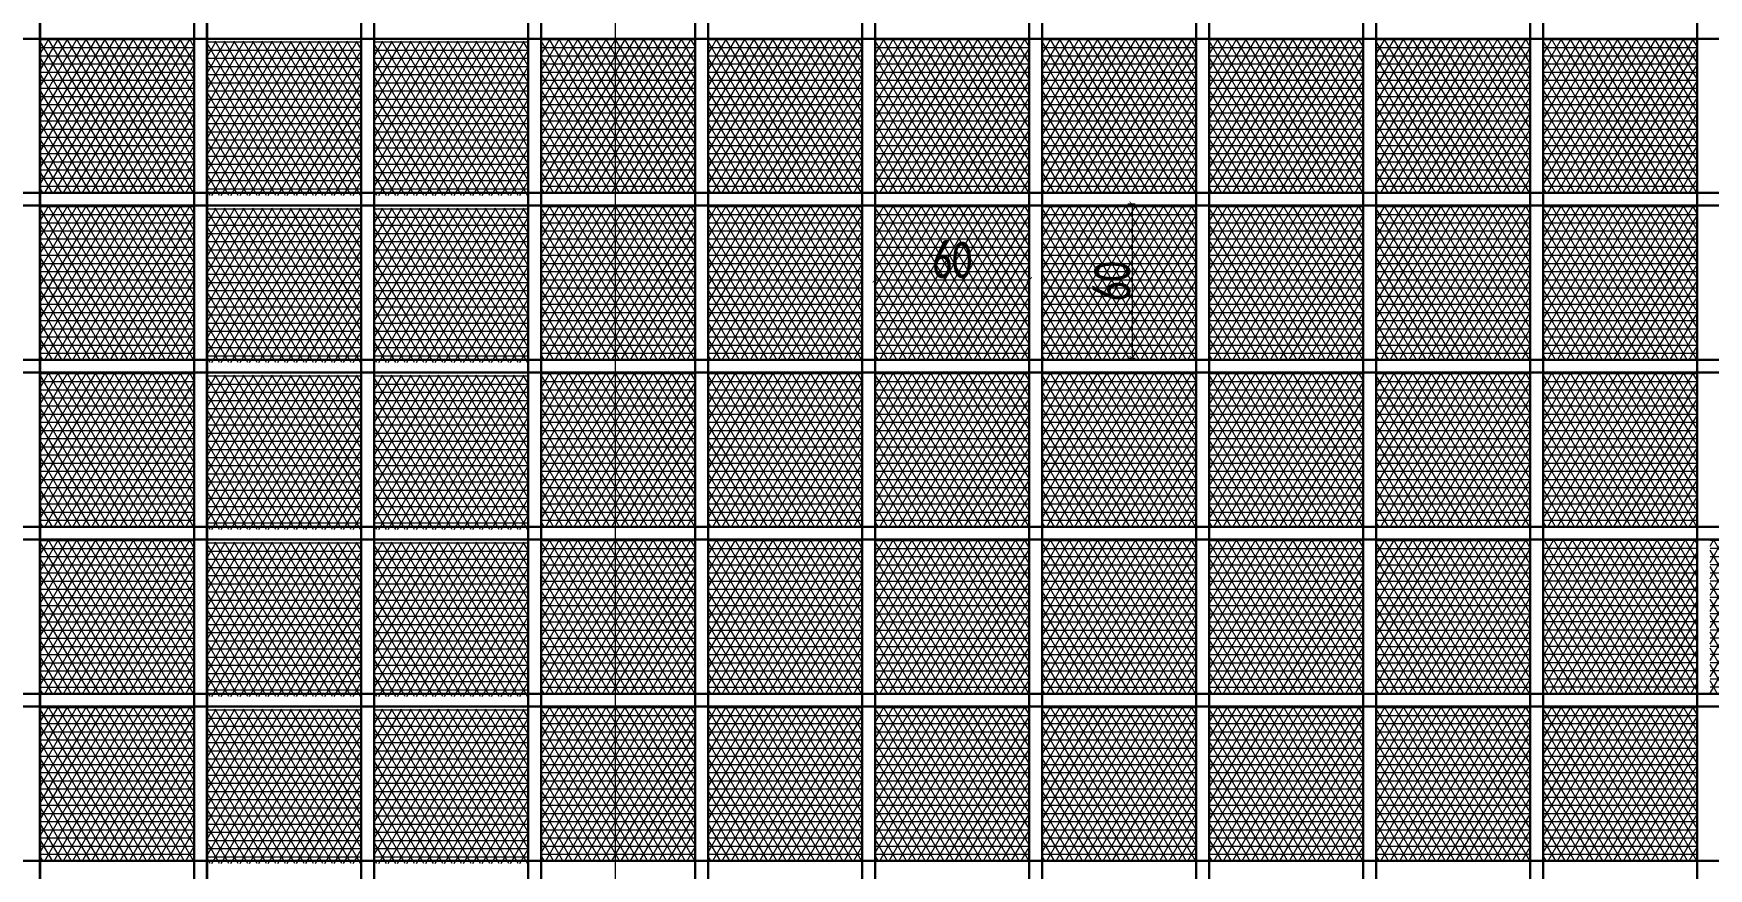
# Model space of a CAD drawing. Header units: millimetres. Extents: x -24 to 530668, y -246875 to -2983.
# Drawn here: x 265821 to 266474, y -111031 to -110706 of the extents above; entities that cross this region are included whole.
import ezdxf
from ezdxf.enums import TextEntityAlignment as Align

# ---------------------------------------------------------------- set-up
doc = ezdxf.new("R2010")
doc.units = ezdxf.units.MM
doc.header["$PDMODE"] = 2
doc.layers.get('0').update_dxf_attribs({"lineweight": 20})
for name, color, linetype, lineweight in [('KP', 167, 'Continuous', 30), ('t_tarama', 253, 'Continuous', 5), ('tarama', 137, 'Continuous', 15), ('ölçü', 251, 'Continuous', 5)]:
    doc.layers.add(name, color=color, linetype=linetype, lineweight=lineweight)
doc.styles.add('txt_tur_1', font='arial.ttf', dxfattribs={"height": 1.5})
doc.styles.add('Ölçü50', font='calibri.ttf', dxfattribs={"width": 0.7})
doc.dimstyles.new('olcu10', dxfattribs={"dimtxt": 14, "dimasz": 2, "dimexe": 1.25, "dimexo": 0.625, "dimgap": 0.5, "dimtad": 1, "dimdec": 1, "dimrnd": 0.5, "dimzin": 9, "dimtxsty": 'Ölçü50', "dimblk": 'ARCHTICK', "dimcen": 2, "dimclrd": 256, "dimclre": 256, "dimclrt": 6, "dimazin": 2, "dimtfac": 1, "dimtdec": 1, "dimtix": 1, "dimtmove": 0, "dimatfit": 3, "dimldrblk": 'ARCHTICK', "dimfxl": 1, "dimlwd": -1, "dimarcsym": 0})

# ---------------------------------------------------------------- blocks, each defined once
blk = doc.blocks.new('TAVANN')
at = {"layer": 'tarama'}
h = blk.add_hatch(dxfattribs=at)
h.set_pattern_fill('NET3', color=256)
h.set_pattern_definition([(0, (975.514, -910), (0, 3.175), []), (60, (975.514, -910), (-2.749630657, 1.5875), []), (120, (975.514, -910), (-2.749630657, -1.5875), [])])
h.paths.add_polyline_path([(265938.94, -110976.02), (265878.94, -110976.02), (265878.94, -110916.02), (265938.94, -110916.02)])
h = blk.add_hatch(dxfattribs=at)
h.set_pattern_fill('NET3', color=256)
h.set_pattern_definition([(0, (1040.5988, -911), (0, 3.175), []), (60, (1040.5988, -911), (-2.749630657, 1.5875), []), (120, (1040.5988, -911), (-2.749630657, -1.5875), [])])
h.paths.add_polyline_path([(266004.03, -110977.02), (265944.03, -110977.02), (265944.03, -110917.02), (266004.03, -110917.02)])
h = blk.add_hatch(dxfattribs=at)
h.set_pattern_fill('NET3', color=256)
h.set_pattern_definition([(0, (1105.5988, -911), (0, 3.175), []), (60, (1105.5988, -911), (-2.749630657, 1.5875), []), (120, (1105.5988, -911), (-2.749630657, -1.5875), [])])
h.paths.add_polyline_path([(266069.03, -110977.02), (266009.03, -110977.02), (266009.03, -110917.02), (266069.03, -110917.02)])
h = blk.add_hatch(dxfattribs=at)
h.set_pattern_fill('NET3', color=256)
h.set_pattern_definition([(0, (1170.713, -910), (0, 3.175), []), (60, (1170.713, -910), (-2.749630657, 1.5875), []), (120, (1170.713, -910), (-2.749630657, -1.5875), [])])
h.paths.add_polyline_path([(266134.14, -110976.02), (266074.14, -110976.02), (266074.14, -110916.02), (266134.14, -110916.02)])
h = blk.add_hatch(dxfattribs=at)
h.set_pattern_fill('NET3', color=256)
h.set_pattern_definition([(0, (1235.713, -910), (0, 3.175), []), (60, (1235.713, -910), (-2.749630657, 1.5875), []), (120, (1235.713, -910), (-2.749630657, -1.5875), [])])
h.paths.add_polyline_path([(266199.14, -110976.02), (266139.14, -110976.02), (266139.14, -110916.02), (266199.14, -110916.02)])
h = blk.add_hatch(dxfattribs=at)
h.set_pattern_fill('NET3', color=256)
h.set_pattern_definition([(0, (1300.8273, -910), (0, 3.175), []), (60, (1300.8273, -910), (-2.749630657, 1.5875), []), (120, (1300.8273, -910), (-2.749630657, -1.5875), [])])
h.paths.add_polyline_path([(266264.25, -110976.02), (266204.25, -110976.02), (266204.25, -110916.02), (266264.25, -110916.02)])
h = blk.add_hatch(dxfattribs=at)
h.set_pattern_fill('NET3', color=256)
h.set_pattern_definition([(0, (1365.8273, -910), (0, 3.175), []), (60, (1365.8273, -910), (-2.749630657, 1.5875), []), (120, (1365.8273, -910), (-2.749630657, -1.5875), [])])
h.paths.add_polyline_path([(266329.25, -110976.02), (266269.25, -110976.02), (266269.25, -110916.02), (266329.25, -110916.02)])
h = blk.add_hatch(dxfattribs=at)
h.set_pattern_fill('NET3', color=256)
h.set_pattern_definition([(0, (1430.9415, -910), (0, 3.175), []), (60, (1430.9415, -910), (-2.749630657, 1.5875), []), (120, (1430.9415, -910), (-2.749630657, -1.5875), [])])
h.paths.add_polyline_path([(266394.37, -110976.02), (266334.37, -110976.02), (266334.37, -110916.02), (266394.37, -110916.02)])
h = blk.add_hatch(dxfattribs=at)
h.set_pattern_fill('NET3', color=256)
h.set_pattern_definition([(0, (1495.9415, -910), (0, 3.175), []), (60, (1495.9415, -910), (-2.749630657, 1.5875), []), (120, (1495.9415, -910), (-2.749630657, -1.5875), [])])
h.paths.add_polyline_path([(266459.37, -110976.02), (266399.37, -110976.02), (266399.37, -110916.02), (266459.37, -110916.02)])
h = blk.add_hatch(dxfattribs=at)
h.set_pattern_fill('NET3', color=256)
h.set_pattern_definition([(0, (1561.0557, -910), (0, 3.175), []), (60, (1561.0557, -910), (-2.749630657, 1.5875), []), (120, (1561.0557, -910), (-2.749630657, -1.5875), [])])
h.paths.add_polyline_path([(266524.48, -110976.02), (266464.48, -110976.02), (266464.48, -110916.02), (266524.48, -110916.02)])
h = blk.add_hatch(dxfattribs=at)
h.set_pattern_fill('NET3', color=256)
h.set_pattern_definition([(0, (975.514, -975), (0, 3.175), []), (60, (975.514, -975), (-2.749630657, 1.5875), []), (120, (975.514, -975), (-2.749630657, -1.5875), [])])
h.paths.add_polyline_path([(265938.94, -111041.02), (265878.94, -111041.02), (265878.94, -110981.02), (265938.94, -110981.02)])
h = blk.add_hatch(dxfattribs=at)
h.set_pattern_fill('NET3', color=256)
h.set_pattern_definition([(0, (1040.5988, -976), (0, 3.175), []), (60, (1040.5988, -976), (-2.749630657, 1.5875), []), (120, (1040.5988, -976), (-2.749630657, -1.5875), [])])
h.paths.add_polyline_path([(266004.03, -111042.02), (265944.03, -111042.02), (265944.03, -110982.02), (266004.03, -110982.02)])
h = blk.add_hatch(dxfattribs=at)
h.set_pattern_fill('NET3', color=256)
h.set_pattern_definition([(0, (1105.5988, -976), (0, 3.175), []), (60, (1105.5988, -976), (-2.749630657, 1.5875), []), (120, (1105.5988, -976), (-2.749630657, -1.5875), [])])
h.paths.add_polyline_path([(266069.03, -111042.02), (266009.03, -111042.02), (266009.03, -110982.02), (266069.03, -110982.02)])
h = blk.add_hatch(dxfattribs=at)
h.set_pattern_fill('NET3', color=256)
h.set_pattern_definition([(0, (1170.713, -975), (0, 3.175), []), (60, (1170.713, -975), (-2.749630657, 1.5875), []), (120, (1170.713, -975), (-2.749630657, -1.5875), [])])
h.paths.add_polyline_path([(266134.14, -111041.02), (266074.14, -111041.02), (266074.14, -110981.02), (266134.14, -110981.02)])
h = blk.add_hatch(dxfattribs=at)
h.set_pattern_fill('NET3', color=256)
h.set_pattern_definition([(0, (1235.713, -975), (0, 3.175), []), (60, (1235.713, -975), (-2.749630657, 1.5875), []), (120, (1235.713, -975), (-2.749630657, -1.5875), [])])
h.paths.add_polyline_path([(266199.14, -111041.02), (266139.14, -111041.02), (266139.14, -110981.02), (266199.14, -110981.02)])
h = blk.add_hatch(dxfattribs=at)
h.set_pattern_fill('NET3', color=256)
h.set_pattern_definition([(0, (1300.8273, -975), (0, 3.175), []), (60, (1300.8273, -975), (-2.749630657, 1.5875), []), (120, (1300.8273, -975), (-2.749630657, -1.5875), [])])
h.paths.add_polyline_path([(266264.25, -111041.02), (266204.25, -111041.02), (266204.25, -110981.02), (266264.25, -110981.02)])
h = blk.add_hatch(dxfattribs=at)
h.set_pattern_fill('NET3', color=256)
h.set_pattern_definition([(0, (1365.8273, -975), (0, 3.175), []), (60, (1365.8273, -975), (-2.749630657, 1.5875), []), (120, (1365.8273, -975), (-2.749630657, -1.5875), [])])
h.paths.add_polyline_path([(266329.25, -111041.02), (266269.25, -111041.02), (266269.25, -110981.02), (266329.25, -110981.02)])
h = blk.add_hatch(dxfattribs=at)
h.set_pattern_fill('NET3', color=256)
h.set_pattern_definition([(0, (1430.9415, -975), (0, 3.175), []), (60, (1430.9415, -975), (-2.749630657, 1.5875), []), (120, (1430.9415, -975), (-2.749630657, -1.5875), [])])
h.paths.add_polyline_path([(266394.37, -111041.02), (266334.37, -111041.02), (266334.37, -110981.02), (266394.37, -110981.02)])
h = blk.add_hatch(dxfattribs=at)
h.set_pattern_fill('NET3', color=256)
h.set_pattern_definition([(0, (1495.9415, -975), (0, 3.175), []), (60, (1495.9415, -975), (-2.749630657, 1.5875), []), (120, (1495.9415, -975), (-2.749630657, -1.5875), [])])
h.paths.add_polyline_path([(266459.37, -111041.02), (266399.37, -111041.02), (266399.37, -110981.02), (266459.37, -110981.02)])
h = blk.add_hatch(dxfattribs=at)
h.set_pattern_fill('NET3', color=256)
h.set_pattern_definition([(0, (1561.0557, -975), (0, 3.175), []), (60, (1561.0557, -975), (-2.749630657, 1.5875), []), (120, (1561.0557, -975), (-2.749630657, -1.5875), [])])
h.paths.add_polyline_path([(266524.48, -111041.02), (266464.48, -111041.02), (266464.48, -110981.02), (266524.48, -110981.02)])
h = blk.add_hatch(dxfattribs=at)
h.set_pattern_fill('NET3', color=256)
h.set_pattern_definition([(0, (975.514, -1040), (0, 3.175), []), (60, (975.514, -1040), (-2.749630657, 1.5875), []), (120, (975.514, -1040), (-2.749630657, -1.5875), [])])
h.paths.add_polyline_path([(265938.94, -111106.02), (265878.94, -111106.02), (265878.94, -111046.02), (265938.94, -111046.02)])
h = blk.add_hatch(dxfattribs=at)
h.set_pattern_fill('NET3', color=256)
h.set_pattern_definition([(0, (1040.5988, -1041), (0, 3.175), []), (60, (1040.5988, -1041), (-2.749630657, 1.5875), []), (120, (1040.5988, -1041), (-2.749630657, -1.5875), [])])
h.paths.add_polyline_path([(266004.03, -111107.02), (265944.03, -111107.02), (265944.03, -111047.02), (266004.03, -111047.02)])
h = blk.add_hatch(dxfattribs=at)
h.set_pattern_fill('NET3', color=256)
h.set_pattern_definition([(0, (1105.5988, -1041), (0, 3.175), []), (60, (1105.5988, -1041), (-2.749630657, 1.5875), []), (120, (1105.5988, -1041), (-2.749630657, -1.5875), [])])
h.paths.add_polyline_path([(266069.03, -111107.02), (266009.03, -111107.02), (266009.03, -111047.02), (266069.03, -111047.02)])
h = blk.add_hatch(dxfattribs=at)
h.set_pattern_fill('NET3', color=256)
h.set_pattern_definition([(0, (1170.713, -1040), (0, 3.175), []), (60, (1170.713, -1040), (-2.749630657, 1.5875), []), (120, (1170.713, -1040), (-2.749630657, -1.5875), [])])
h.paths.add_polyline_path([(266134.14, -111106.02), (266074.14, -111106.02), (266074.14, -111046.02), (266134.14, -111046.02)])
h = blk.add_hatch(dxfattribs=at)
h.set_pattern_fill('NET3', color=256)
h.set_pattern_definition([(0, (1235.713, -1040), (0, 3.175), []), (60, (1235.713, -1040), (-2.749630657, 1.5875), []), (120, (1235.713, -1040), (-2.749630657, -1.5875), [])])
h.paths.add_polyline_path([(266199.14, -111106.02), (266139.14, -111106.02), (266139.14, -111046.02), (266199.14, -111046.02)])
h = blk.add_hatch(dxfattribs=at)
h.set_pattern_fill('NET3', color=256)
h.set_pattern_definition([(0, (1300.8273, -1040), (0, 3.175), []), (60, (1300.8273, -1040), (-2.749630657, 1.5875), []), (120, (1300.8273, -1040), (-2.749630657, -1.5875), [])])
h.paths.add_polyline_path([(266264.25, -111106.02), (266204.25, -111106.02), (266204.25, -111046.02), (266264.25, -111046.02)])
h = blk.add_hatch(dxfattribs=at)
h.set_pattern_fill('NET3', color=256)
h.set_pattern_definition([(0, (1365.8273, -1040), (0, 3.175), []), (60, (1365.8273, -1040), (-2.749630657, 1.5875), []), (120, (1365.8273, -1040), (-2.749630657, -1.5875), [])])
h.paths.add_polyline_path([(266329.25, -111106.02), (266269.25, -111106.02), (266269.25, -111046.02), (266329.25, -111046.02)])
h = blk.add_hatch(dxfattribs=at)
h.set_pattern_fill('NET3', color=256)
h.set_pattern_definition([(0, (1430.9415, -1040), (0, 3.175), []), (60, (1430.9415, -1040), (-2.749630657, 1.5875), []), (120, (1430.9415, -1040), (-2.749630657, -1.5875), [])])
h.paths.add_polyline_path([(266394.37, -111106.02), (266334.37, -111106.02), (266334.37, -111046.02), (266394.37, -111046.02)])
h = blk.add_hatch(dxfattribs=at)
h.set_pattern_fill('NET3', color=256)
h.set_pattern_definition([(0, (1495.9415, -1040), (0, 3.175), []), (60, (1495.9415, -1040), (-2.749630657, 1.5875), []), (120, (1495.9415, -1040), (-2.749630657, -1.5875), [])])
h.paths.add_polyline_path([(266459.37, -111106.02), (266399.37, -111106.02), (266399.37, -111046.02), (266459.37, -111046.02)])
h = blk.add_hatch(dxfattribs=at)
h.set_pattern_fill('NET3', color=256)
h.set_pattern_definition([(0, (1561.0557, -1040), (0, 3.175), []), (60, (1561.0557, -1040), (-2.749630657, 1.5875), []), (120, (1561.0557, -1040), (-2.749630657, -1.5875), [])])
h.paths.add_polyline_path([(266524.48, -111106.02), (266464.48, -111106.02), (266464.48, -111046.02), (266524.48, -111046.02)])
h = blk.add_hatch(dxfattribs=at)
h.set_pattern_fill('NET3', color=256)
h.set_pattern_definition([(0, (975.514, -1105), (0, 3.175), []), (60, (975.514, -1105), (-2.749630657, 1.5875), []), (120, (975.514, -1105), (-2.749630657, -1.5875), [])])
h.paths.add_polyline_path([(265938.94, -111171.02), (265878.94, -111171.02), (265878.94, -111111.02), (265938.94, -111111.02)])
h = blk.add_hatch(dxfattribs=at)
h.set_pattern_fill('NET3', color=256)
h.set_pattern_definition([(0, (1040.5988, -1106), (0, 3.175), []), (60, (1040.5988, -1106), (-2.749630657, 1.5875), []), (120, (1040.5988, -1106), (-2.749630657, -1.5875), [])])
h.paths.add_polyline_path([(266004.03, -111172.02), (265944.03, -111172.02), (265944.03, -111112.02), (266004.03, -111112.02)])
h = blk.add_hatch(dxfattribs=at)
h.set_pattern_fill('NET3', color=256)
h.set_pattern_definition([(0, (1105.5988, -1106), (0, 3.175), []), (60, (1105.5988, -1106), (-2.749630657, 1.5875), []), (120, (1105.5988, -1106), (-2.749630657, -1.5875), [])])
h.paths.add_polyline_path([(266069.03, -111172.02), (266009.03, -111172.02), (266009.03, -111112.02), (266069.03, -111112.02)])
h = blk.add_hatch(dxfattribs=at)
h.set_pattern_fill('NET3', color=256)
h.set_pattern_definition([(0, (1170.713, -1105), (0, 3.175), []), (60, (1170.713, -1105), (-2.749630657, 1.5875), []), (120, (1170.713, -1105), (-2.749630657, -1.5875), [])])
h.paths.add_polyline_path([(266134.14, -111171.02), (266074.14, -111171.02), (266074.14, -111111.02), (266134.14, -111111.02)])
h = blk.add_hatch(dxfattribs=at)
h.set_pattern_fill('NET3', color=256)
h.set_pattern_definition([(0, (1235.713, -1105), (0, 3.175), []), (60, (1235.713, -1105), (-2.749630657, 1.5875), []), (120, (1235.713, -1105), (-2.749630657, -1.5875), [])])
h.paths.add_polyline_path([(266199.14, -111171.02), (266139.14, -111171.02), (266139.14, -111111.02), (266199.14, -111111.02)])
h = blk.add_hatch(dxfattribs=at)
h.set_pattern_fill('NET3', color=256)
h.set_pattern_definition([(0, (1300.8273, -1105), (0, 3.175), []), (60, (1300.8273, -1105), (-2.749630657, 1.5875), []), (120, (1300.8273, -1105), (-2.749630657, -1.5875), [])])
h.paths.add_polyline_path([(266264.25, -111171.02), (266204.25, -111171.02), (266204.25, -111111.02), (266264.25, -111111.02)])
h = blk.add_hatch(dxfattribs=at)
h.set_pattern_fill('NET3', color=256)
h.set_pattern_definition([(0, (1365.8273, -1105), (0, 3.175), []), (60, (1365.8273, -1105), (-2.749630657, 1.5875), []), (120, (1365.8273, -1105), (-2.749630657, -1.5875), [])])
h.paths.add_polyline_path([(266329.25, -111171.02), (266269.25, -111171.02), (266269.25, -111111.02), (266329.25, -111111.02)])
h = blk.add_hatch(dxfattribs=at)
h.set_pattern_fill('NET3', color=256)
h.set_pattern_definition([(0, (1430.9415, -1105), (0, 3.175), []), (60, (1430.9415, -1105), (-2.749630657, 1.5875), []), (120, (1430.9415, -1105), (-2.749630657, -1.5875), [])])
h.paths.add_polyline_path([(266394.37, -111171.02), (266334.37, -111171.02), (266334.37, -111111.02), (266394.37, -111111.02)])
h = blk.add_hatch(dxfattribs=at)
h.set_pattern_fill('NET3', color=256)
h.set_pattern_definition([(0, (1495.9415, -1105), (0, 3.175), []), (60, (1495.9415, -1105), (-2.749630657, 1.5875), []), (120, (1495.9415, -1105), (-2.749630657, -1.5875), [])])
h.paths.add_polyline_path([(266459.37, -111171.02), (266399.37, -111171.02), (266399.37, -111111.02), (266459.37, -111111.02)])
h = blk.add_hatch(dxfattribs=at)
h.set_pattern_fill('NET3', color=256)
h.paths.add_polyline_path([(266524.48, -111111.02), (266464.48, -111111.02), (266464.48, -111171.02), (266524.48, -111171.02)])
h.paths.add_polyline_path([(266589.54, -111111.02), (266529.54, -111111.02), (266529.54, -111171.02), (266589.54, -111171.02)])
h = blk.add_hatch(dxfattribs=at)
h.set_pattern_fill('NET3', color=256)
h.set_pattern_definition([(0, (975.514, -1170), (0, 3.175), []), (60, (975.514, -1170), (-2.749630657, 1.5875), []), (120, (975.514, -1170), (-2.749630657, -1.5875), [])])
h.paths.add_polyline_path([(265938.94, -111236.02), (265878.94, -111236.02), (265878.94, -111176.02), (265938.94, -111176.02)])
h = blk.add_hatch(dxfattribs=at)
h.set_pattern_fill('NET3', color=256)
h.set_pattern_definition([(0, (1040.5988, -1171), (0, 3.175), []), (60, (1040.5988, -1171), (-2.749630657, 1.5875), []), (120, (1040.5988, -1171), (-2.749630657, -1.5875), [])])
h.paths.add_polyline_path([(266004.03, -111237.02), (265944.03, -111237.02), (265944.03, -111177.02), (266004.03, -111177.02)])
h = blk.add_hatch(dxfattribs=at)
h.set_pattern_fill('NET3', color=256)
h.set_pattern_definition([(0, (1105.5988, -1171), (0, 3.175), []), (60, (1105.5988, -1171), (-2.749630657, 1.5875), []), (120, (1105.5988, -1171), (-2.749630657, -1.5875), [])])
h.paths.add_polyline_path([(266069.03, -111237.02), (266009.03, -111237.02), (266009.03, -111177.02), (266069.03, -111177.02)])
h = blk.add_hatch(dxfattribs=at)
h.set_pattern_fill('NET3', color=256)
h.set_pattern_definition([(0, (1170.713, -1170), (0, 3.175), []), (60, (1170.713, -1170), (-2.749630657, 1.5875), []), (120, (1170.713, -1170), (-2.749630657, -1.5875), [])])
h.paths.add_polyline_path([(266134.14, -111236.02), (266074.14, -111236.02), (266074.14, -111176.02), (266134.14, -111176.02)])
h = blk.add_hatch(dxfattribs=at)
h.set_pattern_fill('NET3', color=256)
h.set_pattern_definition([(0, (1235.713, -1170), (0, 3.175), []), (60, (1235.713, -1170), (-2.749630657, 1.5875), []), (120, (1235.713, -1170), (-2.749630657, -1.5875), [])])
h.paths.add_polyline_path([(266199.14, -111236.02), (266139.14, -111236.02), (266139.14, -111176.02), (266199.14, -111176.02)])
h = blk.add_hatch(dxfattribs=at)
h.set_pattern_fill('NET3', color=256)
h.set_pattern_definition([(0, (1300.8273, -1170), (0, 3.175), []), (60, (1300.8273, -1170), (-2.749630657, 1.5875), []), (120, (1300.8273, -1170), (-2.749630657, -1.5875), [])])
h.paths.add_polyline_path([(266264.25, -111236.02), (266204.25, -111236.02), (266204.25, -111176.02), (266264.25, -111176.02)])
h = blk.add_hatch(dxfattribs=at)
h.set_pattern_fill('NET3', color=256)
h.set_pattern_definition([(0, (1365.8273, -1170), (0, 3.175), []), (60, (1365.8273, -1170), (-2.749630657, 1.5875), []), (120, (1365.8273, -1170), (-2.749630657, -1.5875), [])])
h.paths.add_polyline_path([(266329.25, -111236.02), (266269.25, -111236.02), (266269.25, -111176.02), (266329.25, -111176.02)])
h = blk.add_hatch(dxfattribs=at)
h.set_pattern_fill('NET3', color=256)
h.set_pattern_definition([(0, (1430.9986, -1170), (0, 3.175), []), (60, (1430.9986, -1170), (-2.749630657, 1.5875), []), (120, (1430.9986, -1170), (-2.749630657, -1.5875), [])])
h.paths.add_polyline_path([(266394.43, -111236.02), (266334.43, -111236.02), (266334.43, -111176.02), (266394.43, -111176.02)])
h = blk.add_hatch(dxfattribs=at)
h.set_pattern_fill('NET3', color=256)
h.set_pattern_definition([(0, (1495.9986, -1170), (0, 3.175), []), (60, (1495.9986, -1170), (-2.749630657, 1.5875), []), (120, (1495.9986, -1170), (-2.749630657, -1.5875), [])])
h.paths.add_polyline_path([(266459.43, -111236.02), (266399.43, -111236.02), (266399.43, -111176.02), (266459.43, -111176.02)])
h = blk.add_hatch(dxfattribs=at)
h.set_pattern_fill('NET3', color=256)
h.set_pattern_definition([(0, (1561.1128, -1170), (0, 3.175), []), (60, (1561.1128, -1170), (-2.749630657, 1.5875), []), (120, (1561.1128, -1170), (-2.749630657, -1.5875), [])])
h.paths.add_polyline_path([(266524.54, -111236.02), (266464.54, -111236.02), (266464.54, -111176.02), (266524.54, -111176.02)])
at = {"layer": 'KP', "color": 108, "elevation": 0}
for points in [[(266069.14, -109941.02), (266069.14, -111431.02)], [(266074.14, -109941.02), (266074.14, -111431.02)], [(266134.2, -109941.02), (266134.2, -111431.02)], [(266139.2, -109941.02), (266139.2, -111431.02)], [(266199.25, -109941.02), (266199.25, -111431.02)], [(266204.25, -109941.02), (266204.25, -111431.02)], [(266264.31, -109941.02), (266264.31, -111431.02)], [(266264.31, -109941.02), (266264.31, -111431.02)], [(266264.31, -109941.02), (266264.31, -111431.02)], [(266269.31, -109941.02), (266269.31, -111431.02)], [(266269.31, -109941.02), (266269.31, -111431.02)], [(266269.31, -109941.02), (266269.31, -111431.02)], [(266329.37, -109941.02), (266329.37, -111431.02)], [(266329.37, -109941.02), (266329.37, -111431.02)], [(266329.37, -109941.02), (266329.37, -111431.02)], [(266329.37, -109941.02), (266329.37, -111431.02)], [(266329.37, -109941.02), (266329.37, -111431.02)], [(266334.37, -109941.02), (266334.37, -111431.02)], [(266334.37, -109941.02), (266334.37, -111431.02)], [(266334.37, -109941.02), (266334.37, -111431.02)], [(266334.37, -109941.02), (266334.37, -111431.02)], [(266334.37, -109941.02), (266334.37, -111431.02)], [(265879, -109983.97), (265879, -111550.55)], [(265939.03, -109983.97), (265939.02, -111550.55)], [(265939.03, -109983.97), (265939.03, -111431.02)], [(265944.03, -109983.97), (265944.02, -111550.55)], [(265944.03, -109983.97), (265944.03, -111431.02)], [(266004.08, -109983.97), (266004.08, -111431.02)], [(266004.08, -109983.97), (266004.08, -111550.55)], [(266009.08, -109983.97), (266009.08, -111431.02)], [(266009.08, -109983.97), (266009.08, -111550.55)], [(266069.14, -109983.97), (266069.14, -111550.55)], [(266074.14, -109983.97), (266074.14, -111550.55)], [(266134.2, -109983.97), (266134.2, -111550.55)], [(266139.2, -109983.97), (266139.2, -111550.55)], [(266199.25, -109983.97), (266199.25, -111550.55)], [(266204.25, -109983.97), (266204.25, -111550.55)], [(266264.31, -109983.97), (266264.31, -111550.55)], [(266269.31, -109983.97), (266269.31, -111550.55)], [(266329.37, -109983.97), (266329.37, -111550.55)], [(266334.37, -109983.97), (266334.37, -111550.55)], [(265879, -110001.02), (265879, -111431.02)], [(265939.03, -110001.02), (265939.03, -111431.02)], [(266004.08, -110001.02), (266004.08, -111431.02)], [(266009.08, -110001.02), (266009.08, -111431.02)], [(266394.43, -110343.02), (266394.42, -111550.55)], [(266394.43, -110343.02), (266394.43, -111431.02)], [(266394.43, -110343.02), (266394.43, -111431.02)], [(266394.43, -110343.02), (266394.43, -111431.02)], [(266394.43, -110343.02), (266394.43, -111431.02)], [(266394.43, -110343.02), (266394.43, -111431.02)], [(266399.43, -110343.02), (266399.42, -111550.55)], [(266399.43, -110343.02), (266399.43, -111431.02)], [(266399.43, -110343.02), (266399.43, -111431.02)], [(266399.43, -110343.02), (266399.43, -111431.02)], [(266399.43, -110343.02), (266399.43, -111431.02)], [(266399.43, -110343.02), (266399.43, -111431.02)], [(266459.48, -110343.02), (266459.48, -111431.02)], [(266459.48, -110343.02), (266459.48, -111431.02)], [(266459.48, -110343.02), (266459.48, -111431.02)], [(266459.48, -110343.02), (266459.48, -111431.02)], [(266459.48, -110343.02), (266459.48, -111431.02)], [(266459.48, -110343.02), (266459.48, -111431.02)], [(266459.48, -110343.02), (266459.48, -111431.02)], [(266459.48, -110343.02), (266459.48, -111550.55)], [(266464.48, -110343.02), (266464.48, -111431.02)], [(266464.48, -110343.02), (266464.48, -111431.02)], [(266464.48, -110343.02), (266464.48, -111431.02)], [(266464.48, -110343.02), (266464.48, -111431.02)], [(266464.48, -110343.02), (266464.48, -111431.02)], [(266464.48, -110343.02), (266464.48, -111431.02)], [(266464.48, -110343.02), (266464.48, -111431.02)], [(266464.48, -110343.02), (266464.48, -111550.55)], [(266524.54, -110343.02), (266524.54, -111306.02)], [(266524.54, -110343.02), (266524.54, -111306.02)], [(266524.54, -110343.02), (266524.54, -111306.02)], [(266524.54, -110343.02), (266524.54, -111306.02)], [(266524.54, -110343.02), (266524.54, -111306.02)], [(266524.54, -110343.02), (266524.54, -111306.02)], [(266524.54, -110343.02), (266524.54, -111346.15)]]:
    blk.add_lwpolyline(points, dxfattribs=at)
at = {"layer": 'KP', "color": 108}
for points in [[(265878.97, -109983.97), (265878.97, -111431.02)], [(265135.62, -110916.02), (266709.88, -110916.02)], [(265135.62, -110976.02), (266709.88, -110976.02)], [(265135.62, -110981.02), (266709.88, -110981.02)], [(265135.62, -111041.02), (266709.88, -111041.02)], [(265135.62, -111041.02), (266709.88, -111041.02)], [(265135.62, -111041.02), (266709.88, -111041.02)], [(265135.62, -111046.02), (266709.88, -111046.02)], [(265135.62, -111106.02), (266709.88, -111106.02)], [(265135.62, -111106.02), (266709.88, -111106.02)], [(265135.62, -111106.02), (266709.88, -111106.02)], [(265135.62, -111111.02), (266709.88, -111111.02)], [(265135.62, -111111.02), (266709.88, -111111.02)], [(265135.62, -111171.02), (266709.88, -111171.02)], [(265135.62, -111171.02), (266709.88, -111171.02)], [(265135.62, -111171.02), (266709.88, -111171.02)], [(265135.62, -111176.02), (266709.88, -111176.02)], [(265135.62, -111236.02), (266709.88, -111236.02)], [(265135.62, -111236.02), (266709.88, -111236.02)], [(265135.62, -111236.02), (266709.88, -111236.02)], [(265135.62, -111236.02), (266709.88, -111236.02)]]:
    blk.add_lwpolyline(points, dxfattribs=at)
at = {"layer": 'tarama', "elevation": 0}
for points in [[(265939, -110916.02), (265879, -110916.02), (265879, -110976.02), (265939, -110976.02)], [(265939, -110976.02), (265879, -110976.02), (265879, -110916.02), (265939, -110916.02)], [(266004.03, -110916.02), (265944.03, -110916.02), (265944.03, -110976.02), (266004.03, -110976.02)], [(266004.03, -110976.02), (265944.03, -110976.02), (265944.03, -110916.02), (266004.03, -110916.02)], [(266069.08, -110916.02), (266009.08, -110916.02), (266009.08, -110976.02), (266069.08, -110976.02)], [(266069.08, -110976.02), (266009.08, -110976.02), (266009.08, -110916.02), (266069.08, -110916.02)], [(266134.14, -110916.02), (266074.14, -110916.02), (266074.14, -110976.02), (266134.14, -110976.02)], [(266134.14, -110976.02), (266074.14, -110976.02), (266074.14, -110916.02), (266134.14, -110916.02)], [(266199.2, -110916.02), (266139.2, -110916.02), (266139.2, -110976.02), (266199.2, -110976.02)], [(266199.2, -110976.02), (266139.2, -110976.02), (266139.2, -110916.02), (266199.2, -110916.02)], [(266264.25, -110916.02), (266204.25, -110916.02), (266204.25, -110976.02), (266264.25, -110976.02)], [(266264.25, -110976.02), (266204.25, -110976.02), (266204.25, -110916.02), (266264.25, -110916.02)], [(266329.31, -110916.02), (266269.31, -110916.02), (266269.31, -110976.02), (266329.31, -110976.02)], [(266329.31, -110976.02), (266269.31, -110976.02), (266269.31, -110916.02), (266329.31, -110916.02)], [(266394.37, -110916.02), (266334.37, -110916.02), (266334.37, -110976.02), (266394.37, -110976.02)], [(266459.43, -110916.02), (266399.43, -110916.02), (266399.43, -110976.02), (266459.43, -110976.02)], [(266524.48, -110916.02), (266464.48, -110916.02), (266464.48, -110976.02), (266524.48, -110976.02)], [(265939, -110981.02), (265879, -110981.02), (265879, -111041.02), (265939, -111041.02)], [(265939, -111041.02), (265879, -111041.02), (265879, -110981.02), (265939, -110981.02)], [(266004.03, -110981.02), (265944.03, -110981.02), (265944.03, -111041.02), (266004.03, -111041.02)], [(266004.03, -111041.02), (265944.03, -111041.02), (265944.03, -110981.02), (266004.03, -110981.02)], [(266069.08, -110981.02), (266009.08, -110981.02), (266009.08, -111041.02), (266069.08, -111041.02)], [(266069.08, -111041.02), (266009.08, -111041.02), (266009.08, -110981.02), (266069.08, -110981.02)], [(266134.14, -110981.02), (266074.14, -110981.02), (266074.14, -111041.02), (266134.14, -111041.02)], [(266134.14, -111041.02), (266074.14, -111041.02), (266074.14, -110981.02), (266134.14, -110981.02)], [(266199.2, -110981.02), (266139.2, -110981.02), (266139.2, -111041.02), (266199.2, -111041.02)], [(266199.2, -111041.02), (266139.2, -111041.02), (266139.2, -110981.02), (266199.2, -110981.02)], [(266264.25, -110981.02), (266204.25, -110981.02), (266204.25, -111041.02), (266264.25, -111041.02)], [(266264.25, -111041.02), (266204.25, -111041.02), (266204.25, -110981.02), (266264.25, -110981.02)], [(266329.31, -110981.02), (266269.31, -110981.02), (266269.31, -111041.02), (266329.31, -111041.02)], [(266329.31, -111041.02), (266269.31, -111041.02), (266269.31, -110981.02), (266329.31, -110981.02)], [(266394.37, -110981.02), (266334.37, -110981.02), (266334.37, -111041.02), (266394.37, -111041.02)], [(266459.43, -110981.02), (266399.43, -110981.02), (266399.43, -111041.02), (266459.43, -111041.02)], [(266524.48, -110981.02), (266464.48, -110981.02), (266464.48, -111041.02), (266524.48, -111041.02)], [(265939, -111046.02), (265879, -111046.02), (265879, -111106.02), (265939, -111106.02)], [(265939, -111106.02), (265879, -111106.02), (265879, -111046.02), (265939, -111046.02)], [(266004.03, -111046.02), (265944.03, -111046.02), (265944.03, -111106.02), (266004.03, -111106.02)], [(266004.03, -111106.02), (265944.03, -111106.02), (265944.03, -111046.02), (266004.03, -111046.02)], [(266069.08, -111046.02), (266009.08, -111046.02), (266009.08, -111106.02), (266069.08, -111106.02)], [(266069.08, -111106.02), (266009.08, -111106.02), (266009.08, -111046.02), (266069.08, -111046.02)], [(266134.14, -111046.02), (266074.14, -111046.02), (266074.14, -111106.02), (266134.14, -111106.02)], [(266134.14, -111106.02), (266074.14, -111106.02), (266074.14, -111046.02), (266134.14, -111046.02)], [(266199.2, -111046.02), (266139.2, -111046.02), (266139.2, -111106.02), (266199.2, -111106.02)], [(266199.2, -111106.02), (266139.2, -111106.02), (266139.2, -111046.02), (266199.2, -111046.02)], [(266264.25, -111046.02), (266204.25, -111046.02), (266204.25, -111106.02), (266264.25, -111106.02)], [(266264.25, -111106.02), (266204.25, -111106.02), (266204.25, -111046.02), (266264.25, -111046.02)], [(266329.31, -111046.02), (266269.31, -111046.02), (266269.31, -111106.02), (266329.31, -111106.02)], [(266329.31, -111106.02), (266269.31, -111106.02), (266269.31, -111046.02), (266329.31, -111046.02)], [(266394.37, -111046.02), (266334.37, -111046.02), (266334.37, -111106.02), (266394.37, -111106.02)], [(266459.43, -111046.02), (266399.43, -111046.02), (266399.43, -111106.02), (266459.43, -111106.02)], [(266524.48, -111046.02), (266464.48, -111046.02), (266464.48, -111106.02), (266524.48, -111106.02)], [(265939, -111111.02), (265879, -111111.02), (265879, -111171.02), (265939, -111171.02)], [(265939, -111171.02), (265879, -111171.02), (265879, -111111.02), (265939, -111111.02)], [(266004.03, -111111.02), (265944.03, -111111.02), (265944.03, -111171.02), (266004.03, -111171.02)], [(266004.03, -111171.02), (265944.03, -111171.02), (265944.03, -111111.02), (266004.03, -111111.02)], [(266069.08, -111111.02), (266009.08, -111111.02), (266009.08, -111171.02), (266069.08, -111171.02)], [(266069.08, -111171.02), (266009.08, -111171.02), (266009.08, -111111.02), (266069.08, -111111.02)], [(266134.14, -111111.02), (266074.14, -111111.02), (266074.14, -111171.02), (266134.14, -111171.02)], [(266134.14, -111171.02), (266074.14, -111171.02), (266074.14, -111111.02), (266134.14, -111111.02)], [(266199.2, -111111.02), (266139.2, -111111.02), (266139.2, -111171.02), (266199.2, -111171.02)], [(266199.2, -111171.02), (266139.2, -111171.02), (266139.2, -111111.02), (266199.2, -111111.02)], [(266264.25, -111111.02), (266204.25, -111111.02), (266204.25, -111171.02), (266264.25, -111171.02)], [(266264.25, -111171.02), (266204.25, -111171.02), (266204.25, -111111.02), (266264.25, -111111.02)], [(266329.31, -111111.02), (266269.31, -111111.02), (266269.31, -111171.02), (266329.31, -111171.02)], [(266329.31, -111171.02), (266269.31, -111171.02), (266269.31, -111111.02), (266329.31, -111111.02)], [(266394.37, -111111.02), (266334.37, -111111.02), (266334.37, -111171.02), (266394.37, -111171.02)], [(266459.43, -111111.02), (266399.43, -111111.02), (266399.43, -111171.02), (266459.43, -111171.02)], [(266524.48, -111111.02), (266464.48, -111111.02), (266464.48, -111171.02), (266524.48, -111171.02)], [(265939, -111236.02), (265879, -111236.02), (265879, -111176.02), (265939, -111176.02)], [(265939.06, -111176.02), (265879.06, -111176.02), (265879.06, -111236.02), (265939.06, -111236.02)], [(266004.03, -111236.02), (265944.03, -111236.02), (265944.03, -111176.02), (266004.03, -111176.02)], [(266004.08, -111176.02), (265944.08, -111176.02), (265944.08, -111236.02), (266004.08, -111236.02)], [(266069.08, -111236.02), (266009.08, -111236.02), (266009.08, -111176.02), (266069.08, -111176.02)], [(266069.14, -111176.02), (266009.14, -111176.02), (266009.14, -111236.02), (266069.14, -111236.02)], [(266134.14, -111236.02), (266074.14, -111236.02), (266074.14, -111176.02), (266134.14, -111176.02)], [(266134.2, -111176.02), (266074.2, -111176.02), (266074.2, -111236.02), (266134.2, -111236.02)], [(266199.2, -111236.02), (266139.2, -111236.02), (266139.2, -111176.02), (266199.2, -111176.02)], [(266199.25, -111176.02), (266139.25, -111176.02), (266139.25, -111236.02), (266199.25, -111236.02)], [(266264.25, -111236.02), (266204.25, -111236.02), (266204.25, -111176.02), (266264.25, -111176.02)], [(266264.31, -111176.02), (266204.31, -111176.02), (266204.31, -111236.02), (266264.31, -111236.02)], [(266329.31, -111236.02), (266269.31, -111236.02), (266269.31, -111176.02), (266329.31, -111176.02)], [(266329.37, -111176.02), (266269.37, -111176.02), (266269.37, -111236.02), (266329.37, -111236.02)], [(266394.43, -111176.02), (266334.43, -111176.02), (266334.43, -111236.02), (266394.43, -111236.02)], [(266459.48, -111176.02), (266399.48, -111176.02), (266399.48, -111236.02), (266459.48, -111236.02)], [(266524.54, -111176.02), (266464.54, -111176.02), (266464.54, -111236.02), (266524.54, -111236.02)]]:
    blk.add_lwpolyline(points, close=True, dxfattribs=at)
blk = doc.blocks.new('SKDF')
at = {"layer": 't_tarama'}
blk.add_line((260619.49, -112528.6, -17966.19), (260619.49, -109266.33, -17966.19), dxfattribs=at)
at = {"layer": 't_tarama', "style": 'txt_tur_1'}
for tag, p in [('19S', (258900.86, -109894.01, -17966.19)), ('20T', (258887.48, -110719.01, -17966.19)), ('21U', (258887.48, -111705.01, -17966.19)), ('22V', (258887.48, -112544.01, -17966.19))]:
    blk.add_attdef(tag, text='', height=30, dxfattribs=at).set_placement(p, align=Align.CENTER)
blk = doc.blocks.new('_ArchTick')
at = {"color": 0, "linetype": 'ByBlock', "const_width": 0.15}
blk.add_lwpolyline([(-0.5, -0.5), (0.5, 0.5)], dxfattribs=at)
blk = doc.blocks.new('*D716')
at = {"layer": 'DEFPOINTS', "color": 0, "transparency": 16777216}
for p in [(266149.27, -110791.92, -0.4), (266209.27, -110793.55, -0.4), (266209.27, -110801.48)]:
    blk.add_point(p, dxfattribs=at)
at = {"layer": 'ölçü', "lineweight": -2, "transparency": 16777216}
for p, q in [((266149.27, -110792.54), (266149.27, -110802.73)), ((266209.27, -110794.17), (266209.27, -110802.73))]:
    blk.add_line(p, q, dxfattribs=at)
at = {"layer": 'ölçü', "transparency": 16777216}
blk.add_line((266149.27, -110801.48), (266209.27, -110801.48), dxfattribs=at)
at = {"layer": 'ölçü', "transparency": 16777216, "xscale": 2, "yscale": 2, "zscale": 2, "rotation": 180}
blk.add_blockref('_ArchTick', (266149.27, -110801.48), dxfattribs=at)
at = {"layer": 'ölçü', "transparency": 16777216, "xscale": 2, "yscale": 2, "zscale": 2}
blk.add_blockref('_ArchTick', (266209.27, -110801.48), dxfattribs=at)
at = {"layer": 'ölçü', "color": 6, "transparency": 16777216, "insert": (266179.27, -110793.81), "char_height": 14, "attachment_point": 5, "style": 'Ölçü50'}
blk.add_mtext('60', dxfattribs=at)
blk = doc.blocks.new('*D717')
at = {"layer": 'DEFPOINTS', "color": 0, "transparency": 16777216}
for p in [(266247.08, -110772.01), (266247.08, -110832.01), (266249.35, -110832.01)]:
    blk.add_point(p, dxfattribs=at)
at = {"layer": 'ölçü', "lineweight": -2, "transparency": 16777216}
for p, q in [((266247.7, -110772.01), (266250.6, -110772.01)), ((266247.7, -110832.01), (266250.6, -110832.01))]:
    blk.add_line(p, q, dxfattribs=at)
at = {"layer": 'ölçü', "transparency": 16777216}
blk.add_line((266249.35, -110772.01), (266249.35, -110832.01), dxfattribs=at)
at = {"layer": 'ölçü', "transparency": 16777216, "xscale": 2, "yscale": 2, "zscale": 2}
for p, rotation in [((266249.35, -110772.01), 90), ((266249.35, -110832.01), 270)]:
    blk.add_blockref('_ArchTick', p, dxfattribs=dict(at, rotation=rotation))
at = {"layer": 'ölçü', "color": 6, "transparency": 16777216, "insert": (266241.68, -110802.01), "char_height": 14, "attachment_point": 5, "rotation": 90, "style": 'Ölçü50'}
blk.add_mtext('60', dxfattribs=at)

msp = doc.modelspace()

# ---------------------------------------------------------------- block references
at = {"layer": 'KP', "color": 108}
msp.add_blockref('SKDF', (5428.593, 186.963, -0.399), dxfattribs=at)
at = {"layer": 't_tarama'}
msp.add_blockref('TAVANN', (-55.04, 208.45, -0.399), dxfattribs=at)

# ---------------------------------------------------------------- dimensions: what is measured, and where the dimension line sits
at = {"layer": 'ölçü', "color": 2}
dim = msp.add_linear_dim(base=(266249.347, -110832.008, 0), p1=(266247.079, -110772.008, 0), p2=(266247.079, -110832.008, 0), angle=90, dimstyle='olcu10', dxfattribs=at)
dim.commit()
dim.dimension.update_dxf_attribs({"geometry": '*D717', "text_midpoint": (266241.675, -110802.008, 0)})
dim = msp.add_linear_dim(base=(266209.272, -110801.482, 0), p1=(266149.273, -110791.916, -0.398), p2=(266209.272, -110793.547, -0.398), dimstyle='olcu10', dxfattribs=at)
dim.commit()
dim.dimension.update_dxf_attribs({"geometry": '*D716', "text_midpoint": (266179.272, -110793.809, 0)})

doc.saveas('drawing.dxf')
